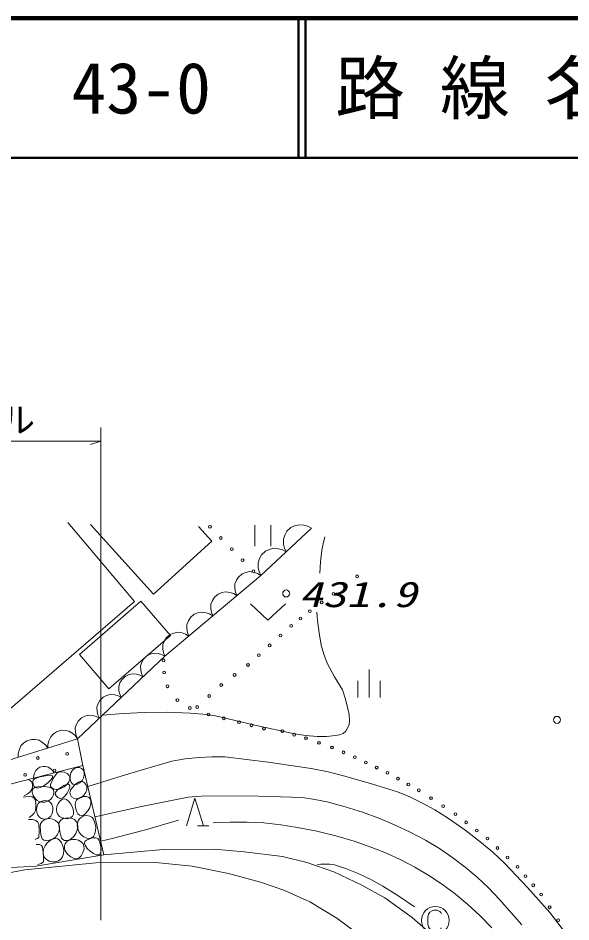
# Model space of a CAD drawing. Units: millimetres, scale not verified. Extents: x 1555 to 641555, y -205102 to 154898.
# Drawn here: x 119256 to 158794, y 90244 to 154898 of the extents above; entities that cross this region are included whole.
import ezdxf
from ezdxf.enums import TextEntityAlignment as Align

# ---------------------------------------------------------------- set-up
doc = ezdxf.new("R2010")
doc.units = ezdxf.units.MM
doc.header["$LTSCALE"] = 1000
for name, color, linetype, lineweight in [('M-TTL', 2, 'Continuous', 140), ('M-TTL-LINE', 7, 'Continuous', 50), ('S-BGD', 1, 'Continuous', 13), ('S-BGD-HTXT', 6, 'Continuous', 13)]:
    doc.layers.add(name, color=color, linetype=linetype, lineweight=lineweight)
doc.layers.add('M-TTL-TXT', color=7, linetype='Continuous')
doc.styles.add('ＭＳ ゴシック', font='')
doc.styles.get('ＭＳ ゴシック').set_extended_font_data('MS Gothic')

# ---------------------------------------------------------------- blocks, each defined once
blk = doc.blocks.new('BUHIN5')
at = {"layer": 'S-BGD'}
blk.add_lwpolyline([(1064, 330), (909, 550), (717, 718), (437, 888), (163, 943), (-112, 945), (-442, 843), (-667, 686), (-862, 485), (-997, 187), (-1055, -59), (-1064, -330)], dxfattribs=at)
blk = doc.blocks.new('BUHIN6')
at = {"layer": 'S-BGD'}
blk.add_lwpolyline([(779, 739), (551, 863), (313, 926), (-2, 954), (-262, 884), (-500, 769), (-742, 540), (-870, 308), (-952, 52), (-942, -264), (-887, -501), (-779, -739)], dxfattribs=at)
blk = doc.blocks.new('BUHIN7')
at = {"layer": 'S-BGD'}
blk.add_lwpolyline([(859, 722), (628, 865), (384, 946), (58, 994), (-218, 938), (-473, 833), (-740, 609), (-887, 375), (-990, 113), (-998, -216), (-956, -467), (-859, -722)], dxfattribs=at)
blk = doc.blocks.new('BUHIN8')
at = {"layer": 'S-BGD'}
blk.add_lwpolyline([(904, 843), (642, 988), (369, 1063), (7, 1098), (-293, 1021), (-568, 890), (-849, 629), (-998, 363), (-1096, 69), (-1086, -295), (-1026, -568), (-904, -843)], dxfattribs=at)
blk = doc.blocks.new('BUHIN50')
at = {"layer": 'S-BGD'}
blk.add_lwpolyline([(-727, -186), (-711, -4), (-660, 160), (-563, 355), (-426, 483), (-268, 578), (-43, 636), (141, 628), (323, 582), (506, 459), (629, 339), (727, 186)], dxfattribs=at)
blk = doc.blocks.new('BUHIN58')
at = {"layer": 'S-BGD'}
blk.add_lwpolyline([(-1250, 594), (0, -588), (1250, 594)], dxfattribs=at)
blk = doc.blocks.new('BUHIN59')
at = {"layer": 'S-BGD'}
for p, q in [((-578, 750), (-578, -750)), ((574, -750), (574, 750))]:
    blk.add_line(p, q, dxfattribs=at)
blk = doc.blocks.new('BUHIN60')
at = {"layer": 'S-BGD'}
blk.add_circle((0, 0), 249, dxfattribs=at)
blk = doc.blocks.new('BUHIN122')
at = {"layer": 'S-BGD'}
blk.add_circle((0, 0), 99.5, dxfattribs=at)
blk = doc.blocks.new('BUHIN140')
at = {"layer": 'S-BGD'}
blk.add_circle((0, 0), 99.5, dxfattribs=at)
blk = doc.blocks.new('BUHIN142')
at = {"layer": 'S-BGD'}
blk.add_circle((0, 0), 99.5, dxfattribs=at)
blk = doc.blocks.new('BUHIN144')
at = {"layer": 'S-BGD'}
blk.add_circle((0, 0), 99.5, dxfattribs=at)
blk = doc.blocks.new('BUHIN146')
at = {"layer": 'S-BGD'}
blk.add_circle((0, 0), 99.5, dxfattribs=at)
blk = doc.blocks.new('BUHIN148')
at = {"layer": 'S-BGD'}
blk.add_circle((0, 0), 99.5, dxfattribs=at)
blk = doc.blocks.new('BUHIN150')
at = {"layer": 'S-BGD'}
blk.add_circle((0, 0), 99.5, dxfattribs=at)
blk = doc.blocks.new('BUHIN161')
at = {"layer": 'S-BGD'}
blk.add_circle((0, 0), 99.5, dxfattribs=at)
blk = doc.blocks.new('BUHIN165')
at = {"layer": 'S-BGD'}
blk.add_circle((0, 0), 99.5, dxfattribs=at)
blk = doc.blocks.new('BUHIN169')
at = {"layer": 'S-BGD'}
blk.add_circle((0, 0), 99.5, dxfattribs=at)
blk = doc.blocks.new('BUHIN320')
at = {"layer": 'S-BGD'}
blk.add_lwpolyline([(440, 475), (400, 570), (330, 640), (235, 695), (120, 725), (-75, 725), (-230, 695), (-390, 585), (-485, 445), (-525, 245), (-525, -245), (-485, -455), (-410, -580), (-265, -685), (-85, -725), (105, -725), (250, -710), (325, -665), (395, -600), (425, -530)], dxfattribs=at)
blk.add_circle((0, 0), 995, dxfattribs=at)
blk = doc.blocks.new('BUHIN323')
at = {"layer": 'S-BGD'}
blk.add_line((195, -995), (995, -995), dxfattribs=at)
blk.add_lwpolyline([(-610, -995), (0, 1000), (610, -995)], dxfattribs=at)
blk = doc.blocks.new('BUHIN324')
at = {"layer": 'S-BGD'}
for p, q in [((0, 1000), (0, -1000)), ((-800, 205), (-800, -995)), ((800, 205), (800, -995))]:
    blk.add_line(p, q, dxfattribs=at)
blk = doc.blocks.new('BUHIN331')
at = {"layer": 'S-BGD-HTXT'}
blk.add_line((0, 0), (-750, -216), dxfattribs=at)

msp = doc.modelspace()

# ---------------------------------------------------------------- linework, layer by layer
at = {"layer": 'M-TTL'}
msp.add_line((641555, 154898), (1555, 154898), dxfattribs=at)
at = {"layer": 'M-TTL-LINE'}
for p, q in [((139305, 154898), (139305, 144898)), ((139805, 154898), (139805, 144898)), ((1555, 144898), (641555, 144898))]:
    msp.add_line(p, q, dxfattribs=at)
at = {"layer": 'S-BGD'}
for p, q in [((122808, 118810), (127579, 113161)), ((128932, 113700), (124424, 118684)), ((132169, 118540), (133120, 117488)), ((136617, 115027), (140234, 118401)), ((133120, 117488), (128932, 113700)), ((129749, 109250), (136617, 115027)), ((127579, 113161), (110515, 98468)), ((128043, 113177), (123639, 109366)), ((130159, 110731), (128043, 113177)), ((125755, 106920), (130159, 110731)), ((123639, 109366), (125755, 106920)), ((123515, 103335), (129749, 109250)), ((114999, 100697), (123515, 103335)), ((123882, 101445), (123515, 103335)), ((107108, 97144), (123882, 101445)), ((125400, 95039), (123882, 101445)), ((129635, 95429), (125400, 95039)), ((133270, 95443), (129635, 95429)), ((135420, 95270), (133270, 95443)), ((138169, 94926), (135420, 95270)), ((124813, 94460), (119742, 93960)), ((125400, 95039), (120527, 94223)), ((124813, 94460), (129083, 94497)), ((129083, 94497), (131696, 94237)), ((139914, 94493), (138169, 94926)), ((141833, 93829), (139914, 94493)), ((114958, 93123), (119742, 93960)), ((118778, 94126), (120527, 94223)), ((131696, 94237), (134295, 93717)), ((143838, 92877), (141833, 93829)), ((134295, 93717), (136598, 93086)), ((136598, 93086), (138251, 92510)), ((138251, 92510), (140126, 91693)), ((145483, 91968), (143838, 92877)), ((147437, 90554), (145483, 91968)), ((140126, 91693), (142057, 90519)), ((142057, 90519), (143617, 89349)), ((149168, 89055), (147437, 90554))]:
    msp.add_line(p, q, dxfattribs=at)
for points in [[(140832, 115190), (140879, 116014), (140987, 116831), (141081, 117301), (141190, 117780)], [(125305, 105034), (126786, 105164), (128273, 105234), (129914, 105239), (131565, 105183), (132472, 105109), (133380, 104975), (136190, 104310), (139019, 103702), (139825, 103572), (140649, 103501), (141306, 103505), (141965, 103570), (142252, 103619), (142512, 103725), (142689, 103889), (142825, 104102), (142926, 104369), (142967, 104650), (142938, 105076), (142849, 105499), (142681, 106187), (142462, 106840), (141885, 107775), (141351, 108759), (141117, 109391), (140938, 110053), (140780, 110921), (140682, 111804), (140656, 112101), (140631, 112399)], [(124238, 99943), (127242, 100872), (130262, 101742), (131218, 101905), (132193, 102009), (133118, 102057), (134054, 102044), (137141, 101665), (140219, 101227), (141429, 100974), (142636, 100660), (144522, 100132), (146396, 99544), (147274, 99189), (148140, 98774), (149067, 98260), (149964, 97695), (151196, 96823), (152393, 95902), (153237, 95199), (154048, 94445), (155697, 92700), (157298, 90917), (158456, 89381)], [(119948, 100427), (120117, 100358), (120246, 100239), (120295, 100079), (120285, 99884), (120217, 99685), (120096, 99521), (119914, 99386), (119699, 99275)], [(119631, 99174), (119971, 99211), (120260, 99186), (120380, 99124), (120467, 99007), (120528, 98740), (120531, 98445), (120496, 98212), (120405, 98014), (120242, 97853), (120038, 97717)], [(124757, 97754), (128087, 98493), (131429, 99173), (132351, 99250), (133280, 99267), (136444, 99231), (139592, 99134), (140482, 99010), (141372, 98824), (142639, 98484), (143894, 98084), (145048, 97666), (146183, 97190), (147295, 96666), (148391, 96083), (149386, 95487), (150358, 94835), (151242, 94166), (152096, 93443), (152907, 92674), (153683, 91855), (155292, 90035)], [(120004, 97582), (120291, 97564), (120538, 97490), (120659, 97386), (120735, 97241), (120769, 96763), (120739, 96280), (120623, 96201), (120467, 96147)], [(130724, 97533), (128372, 96841), (125993, 96204), (125585, 96115), (125166, 96028)], [(153147, 89810), (152270, 90713), (151424, 91492), (150537, 92226), (149606, 92920), (148633, 93571), (147642, 94157), (146623, 94690), (145606, 95159), (144558, 95576), (143284, 96014), (141990, 96394), (140631, 96730), (139250, 97010), (138046, 97197), (136835, 97325), (135638, 97381), (134429, 97377), (133829, 97362), (133219, 97343)], [(120557, 95786), (120778, 95771), (120941, 95707), (121004, 95582), (121021, 95397), (121082, 94914), (121068, 94542), (120904, 94431), (120670, 94355), (120659, 94352)], [(147598, 91316), (146492, 92084), (145352, 92804), (144474, 93284), (143573, 93708), (142748, 94040), (141896, 94318), (141524, 94382), (141138, 94386), (140899, 94366), (140649, 94336)]]:
    msp.add_lwpolyline(points, dxfattribs=at)
for points in [[(121980, 99727), (121795, 99766), (121650, 99858), (121583, 99961), (121574, 100080), (121776, 100508), (122018, 100884), (122153, 100961), (122331, 100987), (122555, 100951), (122759, 100856), (122881, 100746), (122950, 100603), (122954, 100445), (122892, 100270), (122750, 100074), (122542, 99898), (122321, 99782), (122086, 99728), (122039, 99725)], [(123211, 100088), (123348, 100058), (123505, 100091), (123680, 100191), (123838, 100355), (123943, 100543), (123994, 100760), (123982, 100949), (123913, 101119), (123802, 101223), (123644, 101285), (123462, 101281), (123286, 101214), (123141, 101089), (123040, 100917), (122984, 100692), (122989, 100450), (123041, 100269), (123143, 100130), (123172, 100109)], [(121709, 100705), (121589, 100737), (121361, 100711), (120840, 100615), (120423, 100479), (120339, 100386), (120305, 100255), (120324, 100087), (120405, 99927), (120503, 99849), (120638, 99820), (120853, 99860), (121097, 99975), (121388, 100184), (121622, 100424), (121712, 100573), (121723, 100684), (121718, 100693)], [(123414, 99050), (123237, 99095), (123088, 99196), (122996, 99327), (122963, 99480), (123009, 99658), (123122, 99837), (123336, 100069), (123574, 100242), (123723, 100292), (123874, 100280), (124007, 100203), (124109, 100072), (124166, 99898), (124164, 99700), (124095, 99495), (123964, 99301), (123799, 99156), (123607, 99067), (123511, 99049)], [(120791, 98846), (120614, 98933), (120470, 99071), (120340, 99289), (120265, 99532), (120271, 99670), (120333, 99786), (120475, 99874), (120670, 99918), (121140, 99924), (121574, 99870), (121699, 99800), (121782, 99685), (121816, 99522), (121791, 99332), (121704, 99143), (121569, 98991), (121376, 98874), (121158, 98813), (120976, 98807)], [(122240, 99083), (122092, 99141), (121974, 99254), (121916, 99383), (121924, 99506), (122042, 99668), (122234, 99820), (122520, 100000), (122774, 100096), (122870, 100091), (122929, 100035), (122946, 99891), (122896, 99696), (122772, 99448), (122594, 99232), (122447, 99125), (122282, 99081), (122261, 99081)], [(121464, 97690), (121304, 97613), (121124, 97594), (120937, 97634), (120780, 97729), (120665, 97877), (120598, 98064), (120574, 98314), (120611, 98557), (120700, 98708), (120847, 98830), (121043, 98909), (121263, 98930), (121437, 98891), (121580, 98798), (121682, 98655), (121740, 98464), (121746, 98231), (121689, 97989), (121597, 97819)], [(123143, 97807), (123033, 97710), (122871, 97653), (122638, 97646), (122403, 97702), (122227, 97795), (122098, 97931), (122019, 98101), (121995, 98297), (122039, 98521), (122147, 98743), (122276, 98910), (122437, 99020), (122568, 99039), (122715, 98994), (122889, 98858), (123040, 98659), (123161, 98400), (123219, 98135), (123209, 97960)], [(123369, 98801), (123427, 98955), (123543, 99084), (123722, 99176), (123945, 99219), (124140, 99217), (124310, 99156), (124407, 99051), (124454, 98908), (124448, 98681), (124377, 98440), (124244, 98185), (124065, 97970), (123917, 97869), (123770, 97836), (123646, 97872), (123539, 97968), (123427, 98175), (123362, 98430), (123350, 98622)], [(122183, 97186), (122089, 97360), (121943, 97500), (121752, 97602), (121536, 97648), (121325, 97627), (121124, 97542), (120973, 97421), (120866, 97259), (120827, 97047), (120848, 96805), (120888, 96470), (120981, 96186), (121098, 96103), (121264, 96068), (121488, 96089), (121721, 96176), (121921, 96312), (122075, 96489), (122177, 96692), (122223, 96916), (122218, 97049)], [(122951, 96125), (122765, 96068), (122577, 96073), (122447, 96135), (122356, 96245), (122236, 96721), (122174, 97213), (122201, 97367), (122285, 97504), (122434, 97612), (122633, 97678), (122876, 97692), (123123, 97645), (123286, 97566), (123416, 97437), (123497, 97265), (123522, 97056), (123487, 96810), (123388, 96558), (123248, 96353), (123060, 96185), (123012, 96155)], [(123640, 97615), (123786, 97743), (123975, 97825), (124184, 97853), (124385, 97820), (124529, 97739), (124641, 97603), (124753, 97324), (124808, 97022), (124798, 96764), (124725, 96507), (124642, 96359), (124517, 96260), (124355, 96223), (124165, 96244), (123955, 96333), (123772, 96475), (123627, 96667), (123530, 96897), (123493, 97138), (123519, 97370), (123565, 97496)], [(121337, 95899), (121542, 96064), (121795, 96188), (121951, 96221), (122094, 96191), (122236, 96076), (122354, 95894), (122472, 95615), (122523, 95345), (122503, 95112), (122423, 94891), (122303, 94729), (122141, 94612), (121938, 94546), (121718, 94540), (121490, 94592), (121291, 94701), (121158, 94836), (121076, 95004), (121049, 95216), (121086, 95447), (121187, 95689)], [(123493, 94770), (123637, 94835), (123764, 94963), (123896, 95204), (123972, 95473), (123968, 95652), (123901, 95824), (123757, 95978), (123568, 96088), (123362, 96150), (123141, 96152), (122929, 96088), (122731, 95966), (122622, 95836), (122569, 95680), (122579, 95494), (122658, 95292), (122815, 95074), (123018, 94897), (123212, 94795), (123406, 94759), (123445, 94762)], [(124035, 95989), (124140, 96095), (124311, 96171), (124584, 96251), (124840, 96264), (124958, 96200), (125049, 96075), (125147, 95768), (125187, 95427), (125168, 95238), (125099, 95098), (125000, 95044), (124865, 95046), (124644, 95130), (124404, 95295), (124194, 95505), (124052, 95729), (124015, 95863)]]:
    msp.add_lwpolyline(points, close=True, dxfattribs=at)
for centre in [(140121, 112466), (139457, 111947), (138792, 111428), (129663, 108953), (135700, 108625), (129710, 108085), (134745, 107909), (129944, 107099), (133790, 107193), (130648, 106114), (131540, 105550), (132877, 105081), (133969, 104811), (135060, 104541), (135951, 104307), (136843, 104072), (138157, 103884), (139002, 103638), (139847, 103392), (140777, 103059), (141707, 102726), (122763, 102270), (142525, 102375), (120662, 101971), (143343, 102024), (119762, 100772), (121862, 101070), (145680, 100908), (147913, 99661), (150536, 97948), (152821, 96208), (154979, 94182), (156664, 92206), (157274, 91291), (157884, 90376)]:
    msp.add_circle(centre, 99.5, dxfattribs=at)
at = {"layer": 'S-BGD-HTXT'}
for p, q in [((125185, 125623), (125185, 90366)), ((98251, 124623), (125185, 124623))]:
    msp.add_line(p, q, dxfattribs=at)

# ---------------------------------------------------------------- block references
for name, p in [('BUHIN331', (125185, 124623)), ('BUHIN122', (132980, 118502)), ('BUHIN59', (136767, 117871)), ('BUHIN8', (139330, 117558)), ('BUHIN122', (133758, 117708)), ('BUHIN122', (134537, 116914)), ('BUHIN8', (137522, 115871)), ('BUHIN122', (135316, 116121)), ('BUHIN7', (135759, 114305)), ('BUHIN122', (136094, 115327)), ('BUHIN169', (143508, 114961)), ('BUHIN7', (134042, 112861)), ('BUHIN60', (138431, 113739)), ('BUHIN169', (141814, 113713)), ('BUHIN169', (142661, 114337)), ('BUHIN169', (140968, 113089)), ('BUHIN58', (137127, 112413)), ('BUHIN7', (132324, 111417)), ('BUHIN7', (130607, 109973)), ('BUHIN165', (138019, 110727)), ('BUHIN165', (137246, 110027)), ('BUHIN6', (128969, 108511)), ('BUHIN165', (136473, 109326)), ('BUHIN6', (127411, 107032)), ('BUHIN324', (144359, 107290)), ('BUHIN6', (125852, 105553)), ('BUHIN161', (132929, 106404)), ('BUHIN161', (132067, 105616)), ('BUHIN6', (124294, 104074)), ('BUHIN60', (157799, 104698)), ('BUHIN5', (122450, 103005)), ('BUHIN5', (120321, 102346)), ('BUHIN140', (144122, 101652)), ('BUHIN50', (121087, 100728)), ('BUHIN140', (144901, 101280)), ('BUHIN142', (146424, 100492)), ('BUHIN142', (147169, 100077)), ('BUHIN323', (131905, 98105)), ('BUHIN144', (148787, 99090)), ('BUHIN144', (149661, 98519)), ('BUHIN146', (151297, 97368)), ('BUHIN146', (152059, 96788)), ('BUHIN148', (153540, 95532)), ('BUHIN148', (154259, 94857)), ('BUHIN150', (155541, 93523)), ('BUHIN150', (156102, 92865)), ('BUHIN320', (149097, 90349))]:
    msp.add_blockref(name, p)

# ---------------------------------------------------------------- texts
at = {"layer": 'M-TTL-TXT', "style": 'ＭＳ ゴシック'}
for s, p in [('路 線 名', (141934, 149898)), ('43-0', (123076, 149898))]:
    msp.add_text(s, height=3666, dxfattribs=at).set_placement(p, align=Align.MIDDLE_LEFT)
at = {"layer": 'S-BGD', "style": 'ＭＳ ゴシック', "oblique": 15, "width": 1.35}
msp.add_text('431.9', height=1833, dxfattribs=at).set_placement((139360, 112212), align=Align.BOTTOM_LEFT)
at = {"layer": 'S-BGD-HTXT', "insert": (102968, 125123), "char_height": 1833, "attachment_point": 7, "style": 'ＭＳ ゴシック'}
msp.add_mtext('\\T1.2;ガ－ドレ－ル', dxfattribs=at)

doc.saveas('drawing.dxf')
